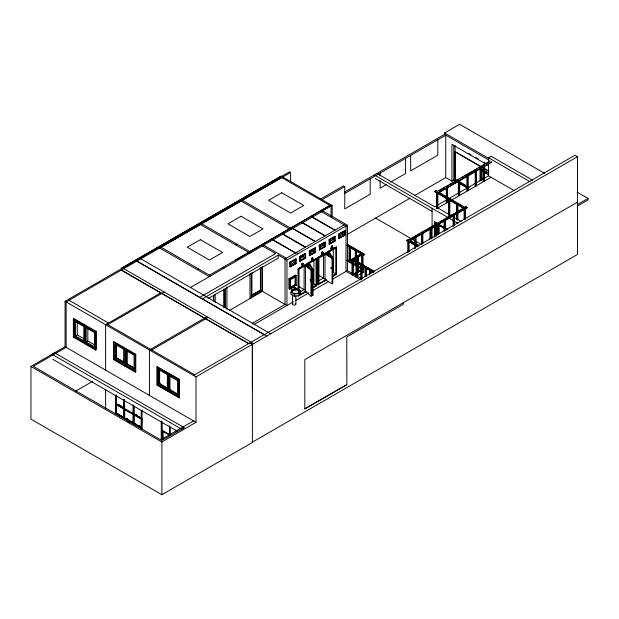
<?xml version="1.0" encoding="UTF-8"?>
<svg xmlns="http://www.w3.org/2000/svg" width="619" height="619" viewBox="0 0 619 619"><rect width="100%" height="100%" fill="white"/><g stroke="black" fill="none" stroke-linecap="round" stroke-linejoin="round"><path stroke-width="0.93" d="M326.786 279.958L317.849 284.663L317.849 257.411L326.391 252.475L326.786 254.587M318.243 284.895L318.243 257.636L326.786 252.707M331.088 216.488L331.088 206.104L280.647 176.988M332.14 217.099L332.14 205.5L282.751 176.988L159.741 248.002M141.952 410.142L141.689 428.866L142.053 418.684M303.442 265.621L303.024 265.868L303.024 263.385C302.513 262.642 301.26 264.321 302.281 264.452L302.714 264.197L302.714 266.046L301.817 266.309L303.442 265.907L302.977 265.358M303.024 263.385L302.281 264.197L301.817 263.926M291.332 289.545L291.588 288.988L292.996 289.491L291.758 292.617L292.021 291.456L291.332 291.054L291.332 289.545L292.733 290.056L292.996 289.491M296.911 288.64L300.432 290.675L300.432 292.795L299.139 295.565L294.334 296.308L290.814 294.28L291.332 291.054M291.588 290.497L292.106 289.382L294.729 289.483L292.795 289.785L292.276 290.899L291.588 290.497L291.588 288.988M299.488 290.814L298.451 293.654L299.488 290.814L296.663 289.181L295.696 289.336M299.139 295.565L299.139 293.445L300.432 290.675M331.173 247.925L331.985 246.184L331.173 247.925L332.898 247.639L332.589 247.105L332.898 247.639M332.302 245.495L332.302 249.101L331.985 247.801L330.917 248.42L332.302 245.495L332.589 247.453M331.235 248.598L332.612 245.673M311.295 260.545L312.239 257.984L311.365 258.618L312.796 258.347L311.767 261.21L311.295 260.545L311.767 260.823M312.069 260.715L313.052 257.937L311.837 258.889M321.509 252.684L322.484 252.088L321.919 253.372C323.652 252.877 322.716 255.492 321.423 254.51L321.818 255.129L323.072 254.316A1.068 0.619 -60 0 0 323.273 253.751C322.321 253.14 323.42 250.625 321.485 252.297L321.485 252.691C322.545 251.918 323.598 253.009 321.919 253.063M322.793 253.156L323.025 251.848L321.903 252.908M311.349 258.626L312.58 257.666L311.597 260.444L312.788 259.756L313.26 260.351L312.788 259.756M331.01 204.85L235.545 259.972M289.305 228.922L290.613 228.163M122.593 269.389L121.595 268.816L281.436 176.229L121.076 268.514L281.181 176.075L281.699 176.376M249.968 251.639L289.011 229.1M250.958 343.622L252.397 344.334L252.397 442.461L161.884 494.72L30.95 419.125L30.95 366.425L65.072 346.725L65.072 301.298L121.363 268.801L122.438 269.42M121.595 268.816L189.685 229.502L190.683 230.082M281.645 177.56L66.156 301.917L66.156 347.344L33.31 366.309L160.677 439.838L193.515 420.881M282.744 176.98L290.613 172.438L290.613 182.102M73.367 318.978L74.025 318.599L96.316 331.474L96.316 349.642L95.659 350.021L73.367 337.154L73.367 318.978L95.659 331.854L96.316 331.474M84.509 326.128L84.904 325.904L84.904 342.647L74.381 336.566L73.367 337.154M75.448 335.947L83.836 340.79L83.836 326.523L75.448 321.679L75.448 335.947L77.259 334.902L84.122 338.864M235.669 244.9L236.984 244.141M197.345 269.714L198.66 268.963M320.309 199.217L343.468 185.847L344.775 186.598L344.775 208.913L370.216 194.227L370.216 178.775M160.863 292.818L105.625 324.704L105.625 370.139M321.447 200.069L344.775 186.598M107.799 324.635L164.244 292.044M444.574 134.493L444.574 132.977L459.631 124.28L544.689 173.39M344.303 192.23L444.442 134.416L488.964 160.12M84.509 342.872L85.035 342.57L95.566 348.652L95.566 331.908M86.142 341.928L94.459 346.725L94.459 332.542L86.142 327.745L86.142 341.928L87.821 340.961L95.303 345.278M344.775 193.468L445.75 135.174L445.75 177.576L451.947 181.15L453.781 180.09L453.843 145.117M249.914 251.608L329.904 205.423M209.446 275.184L250.099 251.716M322.739 210.924L332.14 205.5M190.474 287.502L322.925 211.033M95.04 348.954L95.04 332.21L73.986 320.054L73.986 336.79L95.04 348.954L95.566 348.652M386.682 184.416L380.112 188.207L380.112 180.64M390.782 182.048L405.553 173.521L405.553 158.379M199.728 297.391L275.633 253.566L262.456 245.952M456.605 180.353L454.965 179.409L455.097 151.655L480.878 166.542M202.351 298.907L278.256 255.074L286.961 260.104L347.437 225.184L347.437 270.611L332.852 279.037M207.961 298.691L278.256 258.108L278.256 255.074M344.187 224.859L285.011 258.974L285.057 304.432L252.088 323.428M115.235 358.556L123.622 363.399L123.622 349.248L115.235 344.404L115.235 358.556L116.519 357.813L124.14 362.216M289.878 262.224L296.044 258.974L296.044 263.516L290.141 266.921L289.878 262.224L296.044 258.974M299.449 256.707L305.593 253.457L305.593 257.999L299.712 261.396L299.449 256.707L305.593 253.457M309.237 251.051L315.427 247.778L315.427 252.32L309.5 255.748L309.237 251.051L315.427 247.778M319.187 245.302L325.323 242.068L325.323 246.61L319.45 249.999L319.187 245.302L325.323 242.068M329.068 239.599L335.212 236.357L335.212 240.899L329.331 244.296L329.068 239.599L335.212 236.357M338.879 233.936L344.876 230.624L344.876 235.166L339.011 238.555L338.879 233.936L344.876 230.624M300.23 258.518L303.356 256.715L303.356 254.332M309.446 253.233L313.222 251.051L314.731 251.918L314.731 248.985L310.196 251.608L310.196 254.541L314.731 251.918M319.358 247.554L323.157 245.356L324.666 246.23L324.666 243.205L320.108 245.836L320.108 248.861L324.666 246.23M339.808 235.731L342.833 233.99L342.833 231.738M329.989 241.456L333.076 239.669L334.585 240.543L334.585 237.433L329.95 240.11L329.95 243.221L334.585 240.543M290.249 264.777L294.242 262.471L295.487 263.191L295.487 259.934L290.698 262.696L290.698 265.961L295.487 263.191M344.21 234.787L339.676 237.402L339.676 234.4L344.21 231.777L344.21 234.787L342.044 233.533M304.997 257.659L300.3 260.367L300.3 257.195L304.997 254.486L304.997 257.659L302.699 256.336M289.878 266.774L296.044 263.516M299.449 261.249L305.593 257.999M309.237 255.593L315.427 252.32M319.187 249.844L325.323 246.61M329.068 244.141L335.212 240.899M338.879 238.477L344.876 235.166M75.797 391.046L92.455 381.428M347.22 234.462L409.824 198.312M414.838 195.418L445.75 177.576M207.025 316.742L149.427 349.99L149.427 395.425M125.626 364.599L134.083 369.481L134.083 355.244L125.626 350.362L125.626 364.599L127.042 363.786L134.733 368.22M151.717 349.99L208.162 317.4M301.817 264.181L302.714 264.197M321.919 253.372C323.087 252.653 322.398 254.935 321.447 254.494M330.917 248.42L332.898 247.291M377.002 173.49L434.7 206.808L488.468 175.765L488.468 157.744L491.091 156.228L532.696 180.245M301.817 266.023L302.714 266.046M251.329 295.487L260.421 290.234L261.806 291.007L261.806 267.037M331.985 248.915L332.612 248.915L332.612 247.801M260.491 267.284L260.491 290.296L251.446 295.472L260.491 290.272L261.806 291.007L251.933 296.702L251.925 272.685M298.103 289.491L298.103 268.808L306.66 263.864L306.923 266.835M307.976 266.866L307.976 263.114L316.704 258.371L316.704 285.63L312.796 287.889M327.714 255.477L327.714 251.716L336.473 246.958L336.473 274.217L332.612 276.445M298.103 268.808L306.923 264.019M307.976 263.114L316.704 258.371M327.714 251.716L336.473 246.958M299.008 295.101L305.616 291.294L305.353 265.396L306.018 265.009L299.008 269.335L299.008 290.334M325.021 254.13L325.679 253.751L332.728 257.821L332.728 283.394L332.07 283.773L325.021 279.703L325.021 254.13L332.07 258.2L332.728 257.821M308.618 263.508L312.138 269.605L312.138 295.634L313.021 295.464L313.021 269.435L309.5 263.338L308.618 263.508L316.061 259.493L316.061 285.258L312.874 287.1M454.965 179.409L456.737 180.276M326.074 253.983L318.955 258.046L318.955 283.657L326.074 279.548M462.935 207.976L434.755 191.704L434.755 191.248L435.938 190.567L437.385 191.403L490.287 160.863M229.781 310.235L262.92 291.1M439.033 190.907L444.821 187.565M446.477 186.613L448.125 185.654M449.781 184.702L452.257 183.27M453.913 182.319L455.569 181.359M457.217 180.408L458.872 179.456M461.356 178.017L463.004 177.065M464.66 176.113L477.056 168.956M478.711 167.997L484.499 164.662M486.147 163.702L487.803 162.751M491.091 177.274L437.2 208.394L436.542 208.015L436.658 192.803M288.903 278.798L295.464 275.014L296.246 275.47L296.246 285.313L289.692 289.096L288.903 288.64L288.903 278.798L289.692 279.254L296.246 275.47M436.542 192.873L437.85 192.873L437.85 208.015M491.796 162.193L438.894 192.733L438.894 192.277L491.796 161.737M292.214 278.202L294.389 276.948M290.435 279.68L295.503 276.755L295.503 284.879L290.435 287.804L290.04 279.455L290.435 287.804M481.435 180.23L481.435 170.782L483.439 171.486M290.04 287.58L295.108 284.655L296.246 285.313M157.033 366.827L179.587 379.548L179.324 397.87L157.033 385.003L157.033 366.827L179.587 379.548M331.807 268.708L331.018 267.648L332.07 267.95L332.07 268.553M448.512 199.782L449.82 199.782L449.82 214.925L449.162 215.304L448.512 214.925L448.512 199.782L449.162 199.403M157.744 368.065L178.612 380.112L178.612 396.64L157.744 384.592L157.744 368.065L168.306 374.008L168.175 390.612L168.306 374.008M331.018 268.251L331.281 267.493M436.542 208.015L437.2 207.636L457.263 219.227L456.613 219.606L456.613 204.61L457.263 204.231M446.284 188.191L446.284 202.39L447.599 202.39L447.599 187.248M475.214 171.494L475.214 185.685L476.529 185.685L476.529 170.542M483.153 166.906L483.153 181.104L483.81 180.725M332.38 268.321L332.287 268.785L331.985 268.097L332.38 268.321L331.018 267.648M373.272 272.437L352.389 260.382L350.78 259.949L361.14 253.666L346.973 245.789M350.78 259.949L360.343 254.424M357.109 256.715L357.767 256.336M350.78 259.647L352.389 260.081L373.272 272.136M373.876 271.432L353.565 259.701L363.013 254.061L363.013 269.203L361.697 269.203L362.749 268.6L363.554 269.064L363.554 272.089L356.505 276.159M353.565 259.701L362.324 254.649L363.461 255.307L364.63 254.324L347.244 244.281M350.408 247.739L350.408 261.93L349.758 262.309L349.758 247.167M318.731 280.794L323.482 278.055L323.482 254.339M361.697 254.061L363.461 254.997L364.63 254.324M300.076 291.99L304.115 289.653L305.384 290.388M332.62 275.641L335.777 273.815L335.777 248.157L328.666 252.266L328.666 255.175M305.229 291.951L298.103 296.068L306.281 291.65M312.533 287.734L316.704 285.63M317.849 284.663L324.836 280.631M332.349 276.298L336.473 274.217M456.613 204.61L457.921 204.61L457.921 219.606L461.178 221.486M355.956 265.133L355.306 265.512L355.306 250.37M124.079 408.122L116.411 403.843L123.947 408.2L124.079 399.456M254.022 324.542L293.445 301.786M295.882 300.377L308.858 292.888M312.982 290.504L328.712 281.428M124.079 409.012L116.411 404.733L124.079 409.012L123.947 417.531M434.445 236.296L434.7 221.95L447.816 229.517M169.97 376.375L169.97 389.575L178.342 394.411L177.583 394.852L169.211 390.016L169.211 375.872L169.97 375.431M448.512 214.925L449.162 214.545M415.488 247.724L415.488 245.836L416.254 246.145L406.907 240.296L408.78 239.715L463.739 207.984L434.755 191.248M157.033 385.003L179.587 397.723M157.744 384.592L168.306 390.535M158.874 383.935L167.308 388.809L167.308 374.588L158.874 369.713L158.874 383.935L160.159 383.192M406.907 240.752L408.347 239.468M438.894 192.277L464.915 207.303L466.092 206.63L467.275 207.767L409.964 240.853L418.034 245.511M409.616 239.685L416.278 235.839M417.941 234.88L419.605 233.92M421.268 232.961L423.767 231.514M425.431 230.554L427.102 229.595M428.766 228.628L431.265 227.188M432.929 226.229L434.592 225.262M436.256 224.302L438.755 222.863M440.426 221.896L442.09 220.937M444.589 219.497L446.253 218.53M447.916 217.571L453.742 214.205M455.414 213.246L462.904 208.92M463.291 206.816L464.915 207.76L466.092 206.63M407.774 241.248L407.789 252.591M467.275 207.311L409.964 240.396L418.839 245.519M409.105 241.24L408.432 241.627L408.447 252.026M414.769 248.645L414.769 237.286L416.084 237.286L416.084 243.917M421.539 243.793L421.539 233.378L422.854 233.378L422.854 243.793M429.919 238.957L429.919 228.543L431.226 228.543L431.226 238.957M436.039 225.014L437.347 225.014L437.347 234.477M445.355 230.802L445.355 220.387L444.697 220.766L444.697 231.181M453.162 215.126L454.478 215.126L454.478 225.533M464.103 219.211L464.103 208.796L465.434 208.796L465.434 219.211M356.358 272.29L353.348 274.024L361.511 278.736M360.916 269.66L357.767 271.478L358.416 271.857L358.416 256.715M353.317 260.607L353.317 274.805L352.66 275.184L352.66 260.042M357.109 257.659L357.109 271.857L358.416 271.857M354.153 274.488L363.554 269.064M116.411 395.177L116.411 413.175L116.774 412.966M124.489 399.843L124.728 408.378M124.535 418.661L124.667 409.352L133.317 414.343L133.186 422.862M169.211 375.872L177.583 380.708L178.342 380.267M357.333 262.951L357.333 277.142L356.699 277.513L356.699 262.371L356.041 261.992L356.041 277.134M456.613 219.606L457.921 219.606M193.515 375.454L574.958 155.23L577.527 156.708L577.527 254.432L252.374 442.159M169.211 390.016L170.627 389.204M124.535 417.871L133.317 422.792M65.072 301.298L196.006 376.894L577.527 156.708M124.489 408.509L133.186 413.531L133.418 405.693M133.836 406.203L133.836 413.91L141.403 418.119L141.403 410.42M124.535 409.422L133.317 414.343M141.403 427.458L133.836 423.241L133.967 414.722L141.403 419.009L141.271 427.528L116.411 413.175M141.403 418.119L133.836 413.91M141.403 419.009L133.836 414.8M161.83 440.504L184.238 427.636L181.553 429.114M30.95 366.425L161.884 442.02L196.006 422.32L196.006 376.894M252.397 389.761L252.297 344.396L249.805 342.957M577.527 202.142L304.827 359.577L304.827 408.85L346.849 384.647L346.795 336.922L403.186 304.362L403.186 302.799M577.279 204.641L588.05 198.428L588.05 199.937L577.395 206.088M304.827 408.85L346.849 384.647M305.353 265.396L310.962 270.17L311.728 269.876L311.728 295.944L310.962 296.246L305.353 291.139M310.653 280.964L310.134 279.912L310.962 280.237L310.962 280.848M310.753 280.415L311.171 281.049L310.862 280.376M310.134 279.912L311.171 280.639M307.628 293.414L308.401 293.112M322.398 252.923L322.878 253.527A1.068 0.619 -60 0 1 322.677 254.092L321.423 254.904M332.225 256.877L331.351 257.055L328.403 252.181L329.277 252.003L332.225 256.877L332.225 258.649M312.138 269.605L313.021 269.435M312.935 279.409L313.353 280.183L313.044 279.478M312.935 280.012L312.788 279.084M294.04 289.088L294.04 287.572L295.696 287.82L295.882 288.616L294.923 288.771L294.729 288.353L295.882 288.23M292.795 290.388L296.663 289.793L299.488 291.425M298.451 293.05L294.59 293.646L291.758 292.013M290.814 292.16L294.334 294.187L299.139 293.445M292.996 289.878L292.276 289.769L292.021 290.326L292.733 290.443M577.21 192.169L588.05 198.428M488.468 157.744L530.073 181.762M444.574 132.977L488.886 158.565M468.397 153.272L470.897 154.719M475.887 157.597L478.379 159.037M484.205 162.395L485.869 163.362M485.311 163.64L451.947 144.382L451.947 181.15L453.843 179.997L458.021 182.412M486.983 164.608L488.646 165.567M482.541 167.501L488.36 170.867M454.965 151.732L480.746 166.619M482.41 167.579L489.064 171.417M488.561 173.065L480.367 168.329L480.367 180.725M488.298 173.212L480.104 168.484L480.104 180.88M485.041 172.415L486.65 173.343M481.435 170.782L488.67 174.96M488.468 175.765L514.389 190.729M483.153 181.104L483.81 181.483L483.81 166.341M475.214 185.685L475.872 186.064L475.872 170.921M460.01 182.172L469.024 187.371M459.878 182.249L468.893 187.449M459.693 183.371L467.206 187.712M453.781 180.09L467.128 187.797M467.562 190.103L468.219 190.482L468.219 175.339M440.519 193.67L442.152 194.614M443.777 195.55L445.401 196.486M447.026 197.43L448.651 198.366M450.284 199.31L455.158 202.127M456.783 203.063L461.666 205.879M446.284 202.39L446.941 202.769L446.941 187.627M453.82 214.747L454.478 215.126M374.379 175.007L457.99 223.281M375.215 178.52L432.085 211.35M444.697 220.016L445.355 220.387M434.445 222.097L446.74 229.2M446.879 230.059L435.118 223.273L435.118 235.715M437.85 233.758L438.113 224.821M422.197 232.999L422.854 233.378M415.426 236.915L416.084 237.286M375.571 218.089L421.276 244.482M290.613 172.438L289.568 171.834L243.716 198.312L244.66 198.854M406.907 240.296L418.204 246.819M321.617 210.274L347.437 225.184M321.586 211.814L346.091 225.958M312.494 217.068L335.041 230.082M312.231 217.215L334.778 230.229M347.244 244.582L364.63 254.626M349.758 246.408L350.408 246.788M355.956 249.991L356.614 250.37M346.973 245.488L361.14 253.666M302.683 222.724L325.23 235.746M302.412 222.886L324.96 235.901M353.565 259.4L374.688 271.594M356.676 261.62L357.333 261.999M361.403 264.328L362.061 264.708M365.682 266.797L366.34 267.176M367.113 267.625L369.435 268.963M370.858 269.783L373.977 271.586M370.982 270.619L373.319 271.965M347.12 259.578L355.345 264.328M357.813 265.752L361.101 267.648M292.818 228.419L315.365 241.441M292.594 228.55L315.141 241.572M350.408 261.93L349.101 261.93L349.101 246.788M362.355 268.832L363.013 269.203M242.369 200.308L291.928 228.922M346.594 260.483L355.956 265.891L355.956 250.749M358.416 267.315L360.877 268.731M241.054 201.067L290.621 229.68M362.749 271.633L363.554 272.089M321.485 252.297L321.88 252.529M347.437 270.611L352.613 273.598M283.076 234.044L305.624 247.066M353.317 274.805L352.01 274.805L351.963 260.328M356.676 276.763L357.333 277.142M282.643 234.299L305.19 247.314M359.941 279.378L345.99 271.331L345.99 225.904M317.849 257.411L318.243 257.636M311.349 258.224L311.821 258.502M335.777 273.815L333.316 272.399L333.316 249.589M296.199 252.567L298.103 253.666M273.072 239.824L295.619 252.838M272.817 239.971L295.364 252.993M302.312 263.261L302.776 263.532M302.977 265.636L303.442 265.907M302.559 265.597L303.024 265.868M318.406 275.122L324.944 278.898M263.764 245.194L286.365 258.247M312.819 283.386L316.061 285.258M201.717 223.784L251.275 252.397M200.394 224.535L249.968 253.156M298.861 286.62L303.875 289.514M294.04 287.572L294.923 288.771M173.947 238.586L174.945 239.166M223.389 267.137L224.573 267.818M222.554 267.617L223.738 268.298M222.082 267.888L223.258 268.569M161.056 247.252L210.622 275.865M159.64 247.948L209.315 276.623M140.799 258.819L270.735 333.834M266.797 336.109L136.861 261.094L264.197 334.639M123.8 268.692L253.682 343.677M121.394 270.023L248.753 343.56M121.309 270.132L248.621 343.638M69.065 300.3L108.487 323.056M106.778 324.039L194.668 374.781M86.66 326.762L85.035 325.826L85.035 342.57M88.277 327.699L89.894 328.635M91.519 329.571L93.136 330.5M75.185 320.294L83.286 324.967M124.009 362.293L116.387 357.89L116.387 344.682M134.47 368.375L126.779 363.933L126.779 350.648M167.3 387.927L159.632 383.501L159.632 370.224M83.929 342.493L86.405 343.924M88.881 345.356L93.84 348.211M65.072 346.725L196.006 422.32M183.023 426.94L54.611 352.799L51.988 354.316L180.4 428.449M52.824 359.337L177.374 431.25M119.413 404.973L121.897 406.404M136.01 414.56L137.666 415.511M119.258 405.066L121.742 406.497M135.855 414.645L137.503 415.604M162.186 430.259L169.614 434.553L169.614 425.903M162.186 431.017L169.614 435.304M127.359 418.924L128.938 419.837M138.463 425.338L140.939 426.77M126.438 418.545L128.806 419.914M135.027 423.504L136.675 424.456M138.331 425.408L140.807 426.839M124.079 417.454L116.542 413.105L116.542 404.656M118.678 414.707L116.225 413.283L115.459 413.724L115.459 395.417M120.318 415.651L121.958 416.595M130.973 421.802L132.613 422.746M141.952 428.712L115.722 413.569L115.722 395.262M127.746 421.237L130.207 422.653M306.018 265.009L311.728 269.876M312.788 278.48L313.284 279.339M295.696 288.206L295.882 288.616M484.468 165.962L484.468 181.104M481.83 170.558L481.83 180.005M467.562 175.719L467.562 190.861L466.904 190.482L466.904 176.283M464.915 207.303L464.915 207.76M464.768 209.183L464.768 219.59M459.677 180.276L459.677 195.418M459.019 180.647L459.019 195.797L458.362 195.418L458.362 181.22M457.263 204.99L457.263 211.551M457.263 213.423L457.263 219.985M455.097 145.597L455.097 179.332M453.82 215.505L453.82 225.912M453.162 216.07L453.162 226.484M449.162 200.161L449.162 215.304M444.04 220.387L444.04 230.802M439.204 224.651L439.204 233.239M438.531 224.264L438.531 234.763M437.811 139.755L437.811 155.199L410.668 170.875L410.668 155.423M437.2 193.252L437.2 208.394M436.697 225.393L436.697 235.8M436.039 225.958L436.039 236.365M435.938 190.567L435.938 191.023M434.7 221.95L434.7 237.092M432.085 208.317L432.085 238.238M430.576 228.922L430.576 238.385M422.197 233.758L422.197 244.172M415.426 237.665L415.426 248.08M409.105 242.184L409.105 251.647M380.112 173.065L380.112 175.904M370.858 270.735L370.858 273.575M370.201 270.163L370.201 273.954M369.551 269.783L369.551 274.519M366.34 268.128L366.34 276.647M365.682 276.074L365.682 267.555L365.032 267.176L365.032 276.647M362.355 254.44L362.355 269.582M362.061 265.652L362.061 278.906M361.697 255.013L361.697 264.475M361.403 279.277L361.403 265.087L360.745 264.708L360.745 279.85M357.767 257.094L357.767 272.236M356.614 251.314L356.614 261.729M344.744 230.547L344.744 235.096M339.011 234.013L339.011 238.555M333.076 238.122L333.076 239.669M332.07 258.2L332.07 283.773M331.985 246.184L331.985 247.453M329.331 239.754L329.331 244.296M328.403 253.125L328.403 255.972M327.977 251.863L327.977 255.624M323.157 243.847L323.157 245.356M321.818 254.734L321.818 255.129M319.45 245.457L319.45 249.999M313.895 260.15L313.895 284.005M313.222 248.846L313.222 251.051M313.183 279.455L313.183 279.873M311.063 280.686L311.063 281.096M310.962 270.17L310.962 296.246M309.5 251.206L309.5 255.748M308.881 263.632L308.881 267.47M308.618 264.46L308.618 267.323M308.239 263.261L308.239 267.965M304.115 265.791L304.115 289.653M302.25 263.934L302.25 265.775M299.712 256.854L299.712 261.396M298.366 268.963L298.366 289.638M296.663 289.181L296.663 289.793M295.851 295.82L295.851 304.107M295.781 258.819L295.781 263.361M295.696 287.82L295.696 289.94M295.108 277.436L295.108 284.655M294.729 287.967L294.729 290.087M294.242 260.026L294.242 262.471M294.334 294.187L294.334 296.308M292.795 289.785L292.795 291.294M292.508 294.899L292.508 304.107M292.276 289.382L292.276 291.503M292.021 289.94L292.021 292.06M290.141 262.379L290.141 266.921M289.692 279.254L289.692 289.096M286.961 260.104L286.961 305.531L262.456 291.387L262.456 266.766M260.421 268.097L260.421 290.234M251.275 273.211L251.283 297.832M249.968 273.451L249.968 298.582M226.933 286.783L226.933 309.492M225.564 288.16L225.564 307.805M224.357 289.808L224.357 307.016M223.807 289.019L223.807 307.728M215.188 294.149L215.188 302.567M213.818 295.302L213.818 300.973M213.423 296.021L213.423 300.749M179.324 379.702L179.324 397.87M177.583 380.708L177.583 394.852M170.264 427.242L170.264 434.933M163.091 431.412L163.091 439.072M162.186 421.609L162.186 439.598M161.884 442.02L161.884 494.72M161.489 421.686L161.489 439.993M161.226 420.874L161.226 440.403M157.876 367.988L157.876 384.515M157.296 366.68L157.296 384.848M141.689 410.559L141.689 428.866M141.271 410.49L141.271 427.528M133.967 406.126L133.967 413.832M133.967 414.722L133.967 423.164M133.186 404.865L133.186 413.531M133.186 414.421L133.186 423.651M127.042 350.493L127.042 363.786M124.667 409.352L124.667 417.794M124.643 348.652L124.643 365.999M124.535 399.866L124.535 408.532M123.947 399.534L123.947 408.2M123.947 409.089L123.947 418.32M116.542 395.1L116.542 403.766M116.519 344.605L116.519 357.813M116.093 345.51L116.093 357.558M105.625 389.459L105.625 408.772M95.659 331.854L95.659 350.021M87.821 328.666L87.821 340.961M77.259 322.538L77.259 334.902M74.381 320.75L74.381 336.566M295.627 303.627A1.671 0.967 0 0 1 295.139 304.896A1.671 0.967 0 0 1 292.903 304.726A1.671 0.967 0 0 1 292.996 303.426M200.394 239.677L187.278 247.252L209.446 260.042L222.554 252.475L200.394 239.677M241.054 216.248L227.916 223.838L249.852 236.504L262.99 228.914L241.054 216.248M281.738 192.757L268.623 200.324L290.636 213.037L303.751 205.462L281.738 192.757M135.785 354.261L113.494 341.394L113.494 359.562L135.785 372.437L135.785 354.261M135.074 354.679L114.213 342.632L114.213 359.144L135.074 371.191L135.074 354.679"/></g></svg>
